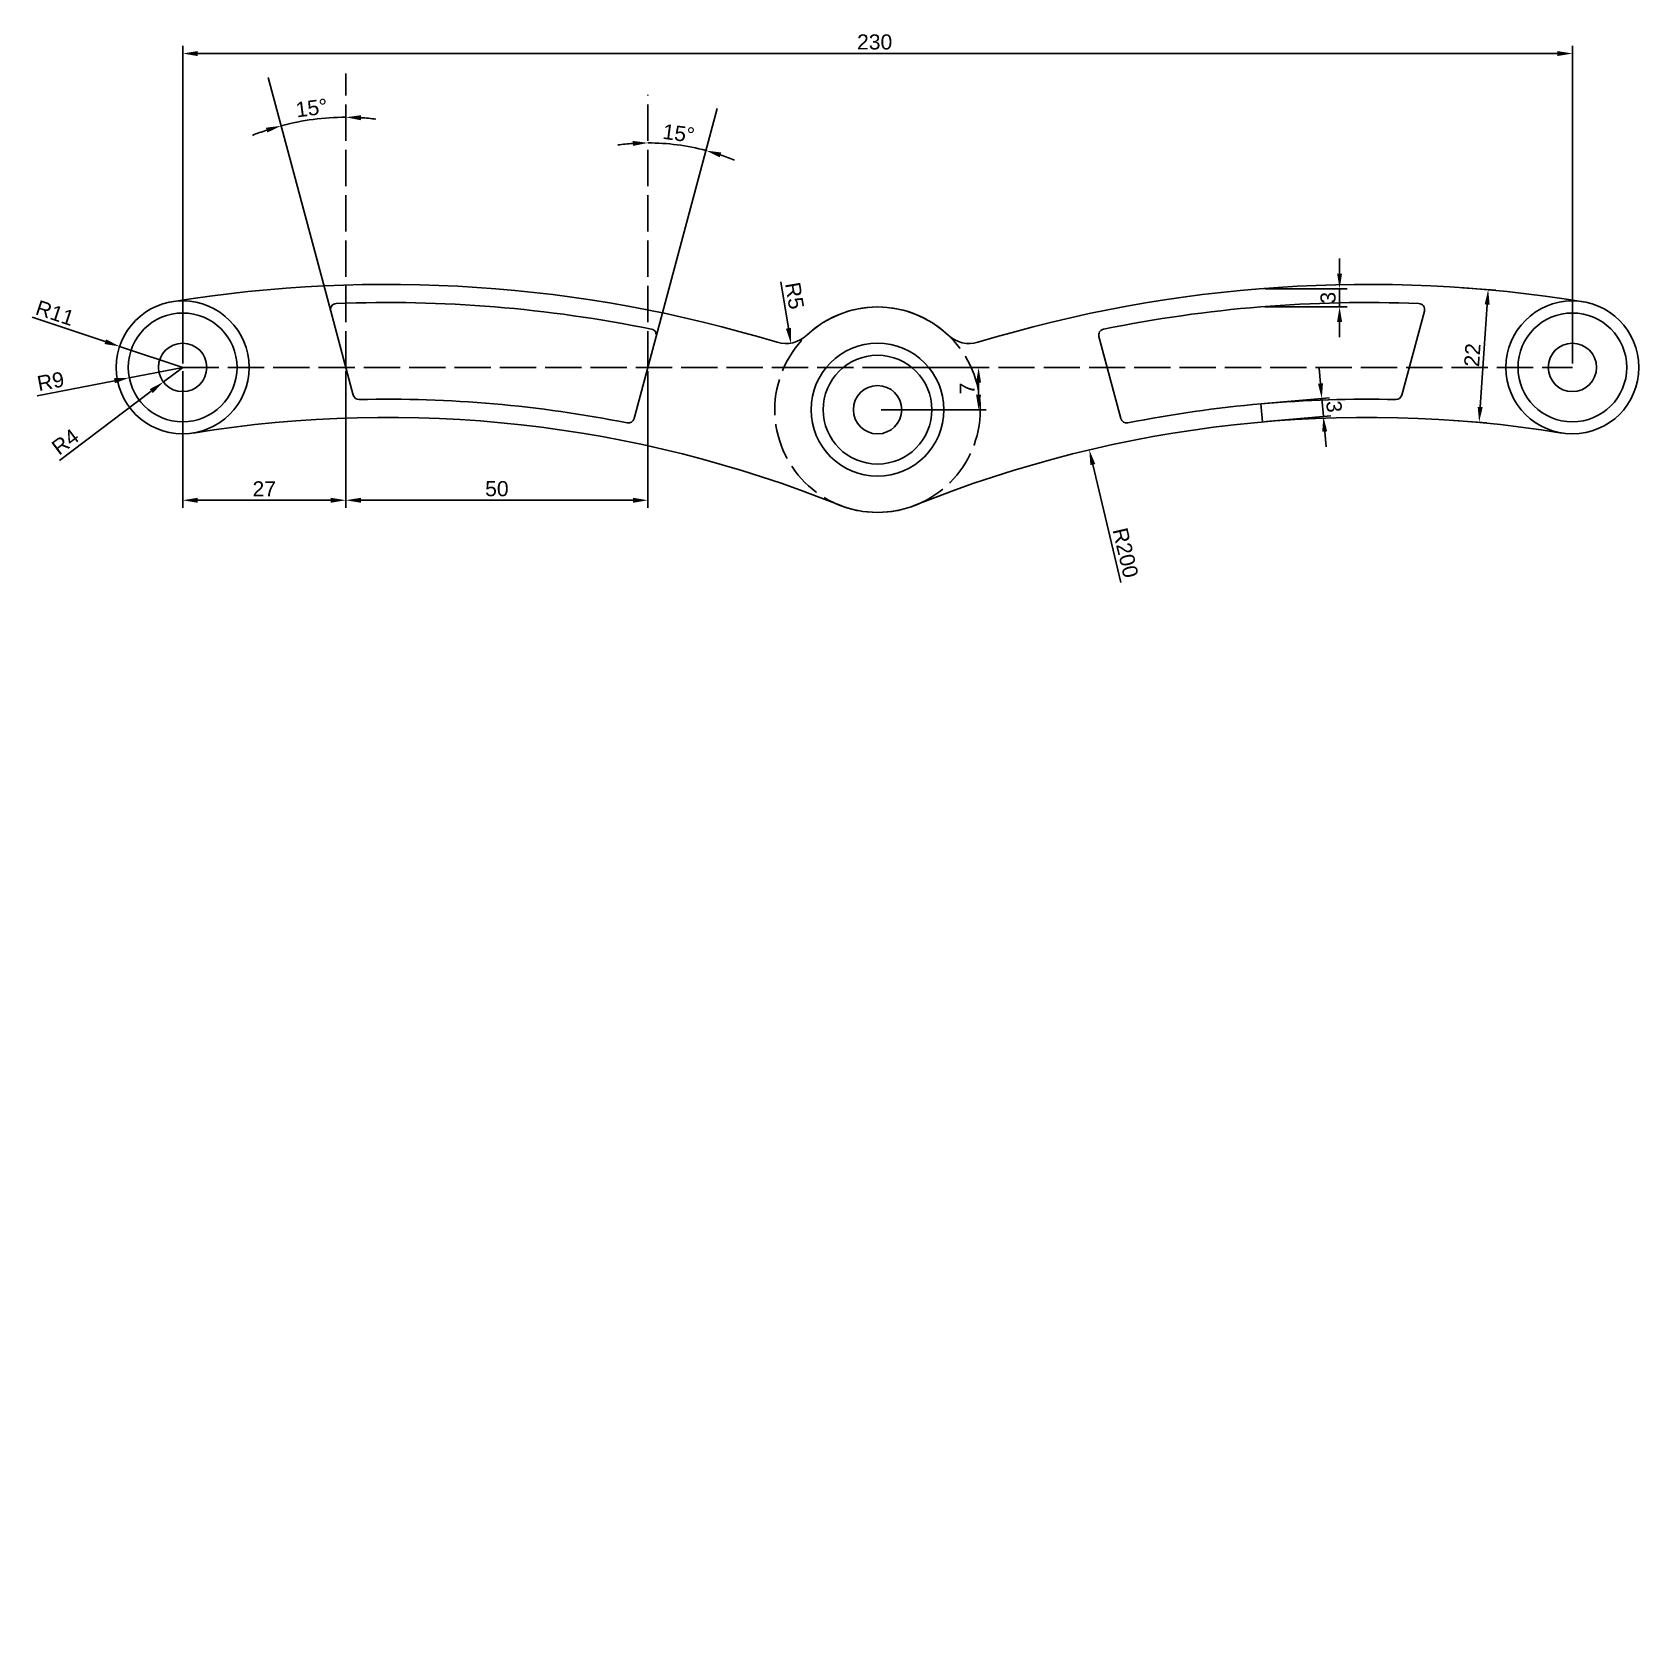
# Model space of a CAD drawing. Header units: millimetres. Extents: x 3259 to 3525, y 1352 to 1616.
import ezdxf

# ---------------------------------------------------------------- set-up
doc = ezdxf.new("R2010")
doc.units = ezdxf.units.MM
doc.header["$LTSCALE"] = 0.5
doc.header["$PDMODE"] = 34
doc.linetypes.add('ACAD_ISO02W100', pattern=[15, 12, -3])
doc.styles.get("Standard").update_dxf_attribs({"font": 'arial.ttf'})
doc.dimstyles.new('ISO-25', dxfattribs={"dimtxt": 2.5, "dimasz": 2.5, "dimexe": 1.25, "dimexo": 0.625, "dimtad": 1, "dimtxsty": 'Standard', "dimcen": 2.5, "dimadec": 0, "dimazin": 0, "dimtfac": 1, "dimtmove": 0, "dimatfit": 3, "dimfxl": 1, "dimarcsym": 0})

# ---------------------------------------------------------------- blocks, each defined once
blk = doc.blocks.new('*D2')
at = {"color": 0, "lineweight": -2, "transparency": 16777216}
for p, q in [((3284.31, 1560.84), (3284.31, 1613.41)), ((3286.81, 1612.16), (3511.81, 1612.16)), ((3514.31, 1560.84), (3514.31, 1613.41))]:
    blk.add_line(p, q, dxfattribs=at)
at = {"color": 0, "transparency": 16777216}
for points in [[(3286.81, 1612.57), (3286.81, 1611.74), (3284.31, 1612.16)], [(3511.81, 1612.57), (3511.81, 1611.74), (3514.31, 1612.16)]]:
    blk.add_solid(points, dxfattribs=at)
at = {"layer": 'Defpoints', "color": 0, "transparency": 16777216}
for p in [(3514.31, 1612.16), (3284.31, 1560.21), (3514.31, 1560.21)]:
    blk.add_point(p, dxfattribs=at)
at = {"color": 0, "transparency": 16777216, "insert": (3398.83, 1614.06), "char_height": 2.5, "attachment_point": 5}
blk.add_mtext('230', dxfattribs=at)
blk = doc.blocks.new('*D3')
at = {"color": 0, "lineweight": -2, "transparency": 16777216}
for start, end in [(90, 105), (83.0789, 86.5395), (108.4605, 111.9211)]:
    blk.add_arc((3311.31, 1560.21), 41.4, start, end, dxfattribs=at)
at = {"color": 0, "transparency": 16777216}
for points in [[(3313.79, 1601.12), (3313.82, 1601.95), (3311.31, 1601.61)], [(3298.08, 1599.88), (3298.32, 1599.08), (3300.59, 1600.2)]]:
    blk.add_solid(points, dxfattribs=at)
at = {"layer": 'Defpoints', "color": 0, "transparency": 16777216}
for p in [(3311.31, 1608.86), (3298.45, 1608.19), (3307.7, 1601.46), (3311.31, 1560.21), (3312.74, 1554.88)]:
    blk.add_point(p, dxfattribs=at)
at = {"color": 0, "transparency": 16777216, "insert": (3305.65, 1603.14), "char_height": 2.5, "attachment_point": 5, "rotation": 7.5}
blk.add_mtext('15°', dxfattribs=at)
blk = doc.blocks.new('*D4')
at = {"color": 0, "lineweight": -2, "transparency": 16777216}
for start, end in [(93.8558, 97.7116), (75, 90), (67.2884, 71.1442)]:
    blk.add_arc((3361.31, 1560.21), 37.16, start, end, dxfattribs=at)
at = {"color": 0, "transparency": 16777216}
for points in [[(3358.79, 1597.7), (3358.82, 1596.87), (3361.31, 1597.37)], [(3373.19, 1594.98), (3373.44, 1595.78), (3370.92, 1596.1)]]:
    blk.add_solid(points, dxfattribs=at)
at = {"layer": 'Defpoints', "color": 0, "transparency": 16777216}
for p in [(3361.31, 1605.31), (3372.79, 1603.08), (3367.76, 1596.81), (3361.31, 1560.21), (3361.31, 1560.21)]:
    blk.add_point(p, dxfattribs=at)
at = {"color": 0, "transparency": 16777216, "insert": (3366.4, 1598.94), "char_height": 2.5, "attachment_point": 5, "rotation": 352.5}
blk.add_mtext('15°', dxfattribs=at)
blk = doc.blocks.new('*D5')
at = {"color": 0, "lineweight": -2, "transparency": 16777216}
for p, q in [((3475.78, 1575.74), (3475.78, 1578.24)), ((3463.38, 1573.24), (3477.03, 1573.24)), ((3475.78, 1570.24), (3475.78, 1573.24)), ((3463.38, 1570.24), (3477.03, 1570.24)), ((3475.78, 1567.74), (3475.78, 1565.24))]:
    blk.add_line(p, q, dxfattribs=at)
at = {"color": 0, "transparency": 16777216}
for points in [[(3475.36, 1575.74), (3476.19, 1575.74), (3475.78, 1573.24)], [(3475.36, 1567.74), (3476.19, 1567.74), (3475.78, 1570.24)]]:
    blk.add_solid(points, dxfattribs=at)
at = {"layer": 'Defpoints', "color": 0, "transparency": 16777216}
for p in [(3462.76, 1573.24), (3475.78, 1573.24), (3462.76, 1570.24)]:
    blk.add_point(p, dxfattribs=at)
at = {"color": 0, "transparency": 16777216, "insert": (3473.88, 1571.74), "char_height": 2.5, "attachment_point": 5, "rotation": 90}
blk.add_mtext('3', dxfattribs=at)
blk = doc.blocks.new('*D7')
at = {"color": 0, "lineweight": -2, "transparency": 16777216}
for p, q in [((3472.61, 1557.55), (3472.4, 1560.04)), ((3463.35, 1554.23), (3474.08, 1555.17)), ((3473.09, 1552.07), (3472.83, 1555.06)), ((3463.61, 1551.24), (3474.34, 1552.18)), ((3473.31, 1549.58), (3473.53, 1547.09))]:
    blk.add_line(p, q, dxfattribs=at)
at = {"color": 0, "transparency": 16777216}
for points in [[(3473.03, 1557.59), (3472.2, 1557.52), (3472.83, 1555.06)], [(3473.73, 1549.62), (3472.9, 1549.55), (3473.09, 1552.07)]]:
    blk.add_solid(points, dxfattribs=at)
at = {"layer": 'Defpoints', "color": 0, "transparency": 16777216}
for p in [(3462.73, 1554.18), (3472.83, 1555.06), (3462.99, 1551.19)]:
    blk.add_point(p, dxfattribs=at)
at = {"color": 0, "transparency": 16777216, "insert": (3474.86, 1553.73), "char_height": 2.5, "attachment_point": 5, "rotation": 275.0032}
blk.add_mtext('3', dxfattribs=at)
blk = doc.blocks.new('*D8')
at = {"color": 0, "lineweight": -2, "transparency": 16777216}
for p, q in [((3496.11, 1573.4), (3501.61, 1573.02)), ((3500.2, 1570.61), (3499.04, 1553.65)), ((3494.62, 1551.45), (3500.12, 1551.07))]:
    blk.add_line(p, q, dxfattribs=at)
at = {"color": 0, "transparency": 16777216}
for points in [[(3499.78, 1570.64), (3500.61, 1570.59), (3500.37, 1573.11)], [(3498.63, 1553.68), (3499.46, 1553.63), (3498.87, 1551.16)]]:
    blk.add_solid(points, dxfattribs=at)
at = {"layer": 'Defpoints', "color": 0, "transparency": 16777216}
for p in [(3495.49, 1573.44), (3494, 1551.49), (3498.87, 1551.16)]:
    blk.add_point(p, dxfattribs=at)
at = {"color": 0, "transparency": 16777216, "insert": (3497.74, 1562.26), "char_height": 2.5, "attachment_point": 5, "rotation": 86.1114}
blk.add_mtext('22', dxfattribs=at)
blk = doc.blocks.new('*D9')
at = {"color": 0, "lineweight": -2, "transparency": 16777216}
for p, q in [((3399.93, 1560.21), (3417.28, 1560.21)), ((3416.03, 1555.71), (3416.03, 1557.71)), ((3399.93, 1553.21), (3417.28, 1553.21))]:
    blk.add_line(p, q, dxfattribs=at)
at = {"color": 0, "transparency": 16777216}
for points in [[(3415.61, 1557.71), (3416.44, 1557.71), (3416.03, 1560.21)], [(3415.61, 1555.71), (3416.44, 1555.71), (3416.03, 1553.21)]]:
    blk.add_solid(points, dxfattribs=at)
at = {"layer": 'Defpoints', "color": 0, "transparency": 16777216}
for p in [(3399.31, 1560.21), (3416.03, 1560.21), (3399.31, 1553.21)]:
    blk.add_point(p, dxfattribs=at)
at = {"color": 0, "transparency": 16777216, "insert": (3414.15, 1556.71), "char_height": 2.5, "attachment_point": 5, "rotation": 90}
blk.add_mtext('7', dxfattribs=at)
blk = doc.blocks.new('*D11')
at = {"color": 0, "lineweight": -2, "transparency": 16777216}
blk.add_line((3439.55, 1524.64), (3434.93, 1544.14), dxfattribs=at)
at = {"color": 0, "transparency": 16777216}
blk.add_solid([(3435.34, 1544.23), (3434.53, 1544.04), (3434.36, 1546.57)], dxfattribs=at)
at = {"layer": 'Defpoints', "color": 0, "transparency": 16777216}
for p in [(3434.36, 1546.57), (3480.43, 1351.95)]:
    blk.add_point(p, dxfattribs=at)
at = {"color": 0, "transparency": 16777216, "insert": (3440.34, 1529.54), "char_height": 2.5, "attachment_point": 5, "rotation": 283.3202}
blk.add_mtext('R200', dxfattribs=at)
blk = doc.blocks.new('*D12')
at = {"color": 0, "lineweight": -2, "transparency": 16777216}
for p, q in [((3284.31, 1559.59), (3284.31, 1536.98)), ((3311.31, 1559.59), (3311.31, 1536.98)), ((3286.81, 1538.23), (3308.81, 1538.23))]:
    blk.add_line(p, q, dxfattribs=at)
at = {"color": 0, "transparency": 16777216}
for points in [[(3286.81, 1538.64), (3286.81, 1537.81), (3284.31, 1538.23)], [(3308.81, 1538.64), (3308.81, 1537.81), (3311.31, 1538.23)]]:
    blk.add_solid(points, dxfattribs=at)
at = {"layer": 'Defpoints', "color": 0, "transparency": 16777216}
for p in [(3284.31, 1560.21), (3311.31, 1560.21), (3311.31, 1538.23)]:
    blk.add_point(p, dxfattribs=at)
at = {"color": 0, "transparency": 16777216, "insert": (3297.81, 1540.11), "char_height": 2.5, "attachment_point": 5}
blk.add_mtext('27', dxfattribs=at)
blk = doc.blocks.new('*D13')
at = {"color": 0, "lineweight": -2, "transparency": 16777216}
for p, q in [((3311.31, 1559.59), (3311.31, 1536.98)), ((3361.31, 1559.59), (3361.31, 1536.98)), ((3313.81, 1538.23), (3358.81, 1538.23))]:
    blk.add_line(p, q, dxfattribs=at)
at = {"color": 0, "transparency": 16777216}
for points in [[(3313.81, 1538.64), (3313.81, 1537.81), (3311.31, 1538.23)], [(3358.81, 1538.64), (3358.81, 1537.81), (3361.31, 1538.23)]]:
    blk.add_solid(points, dxfattribs=at)
at = {"layer": 'Defpoints', "color": 0, "transparency": 16777216}
for p in [(3311.31, 1560.21), (3361.31, 1560.21), (3361.31, 1538.23)]:
    blk.add_point(p, dxfattribs=at)
at = {"color": 0, "transparency": 16777216, "insert": (3336.31, 1540.13), "char_height": 2.5, "attachment_point": 5}
blk.add_mtext('50', dxfattribs=at)
blk = doc.blocks.new('*D14')
at = {"color": 0, "lineweight": -2, "transparency": 16777216}
blk.add_line((3383.28, 1574.38), (3384.55, 1566.69), dxfattribs=at)
at = {"color": 0, "transparency": 16777216}
blk.add_solid([(3384.96, 1566.76), (3384.14, 1566.62), (3384.96, 1564.22)], dxfattribs=at)
at = {"layer": 'Defpoints', "color": 0, "transparency": 16777216}
for p in [(3384.14, 1569.15), (3384.96, 1564.22)]:
    blk.add_point(p, dxfattribs=at)
at = {"color": 0, "transparency": 16777216, "insert": (3385.58, 1572.08), "char_height": 2.5, "attachment_point": 5, "rotation": 279.4176}
blk.add_mtext('R5', dxfattribs=at)
blk = doc.blocks.new('*D15')
at = {"color": 0, "lineweight": -2, "transparency": 16777216}
for p, q in [((3284.31, 1560.21), (3281.11, 1557.81)), ((3263.91, 1544.83), (3279.12, 1556.3))]:
    blk.add_line(p, q, dxfattribs=at)
at = {"color": 0, "transparency": 16777216}
blk.add_solid([(3278.87, 1556.63), (3279.37, 1555.97), (3281.11, 1557.81)], dxfattribs=at)
at = {"layer": 'Defpoints', "color": 0, "transparency": 16777216}
for p in [(3284.31, 1560.21), (3281.11, 1557.81)]:
    blk.add_point(p, dxfattribs=at)
at = {"color": 0, "transparency": 16777216, "insert": (3264.88, 1547.91), "char_height": 2.5, "attachment_point": 5, "rotation": 37.023}
blk.add_mtext('R4', dxfattribs=at)
blk = doc.blocks.new('*D16')
at = {"color": 0, "lineweight": -2, "transparency": 16777216}
for p, q in [((3284.31, 1560.21), (3275.47, 1558.5)), ((3260.23, 1555.53), (3273.02, 1558.02))]:
    blk.add_line(p, q, dxfattribs=at)
at = {"color": 0, "transparency": 16777216}
blk.add_solid([(3272.94, 1558.43), (3273.1, 1557.61), (3275.47, 1558.5)], dxfattribs=at)
at = {"layer": 'Defpoints', "color": 0, "transparency": 16777216}
for p in [(3275.47, 1558.5), (3284.31, 1560.21)]:
    blk.add_point(p, dxfattribs=at)
at = {"color": 0, "transparency": 16777216, "insert": (3262.46, 1557.9), "char_height": 2.5, "attachment_point": 5, "rotation": 11.0047}
blk.add_mtext('R9', dxfattribs=at)
blk = doc.blocks.new('*D17')
at = {"color": 0, "lineweight": -2, "transparency": 16777216}
for p, q in [((3259.4, 1568.51), (3271.5, 1564.48)), ((3284.31, 1560.21), (3273.87, 1563.69))]:
    blk.add_line(p, q, dxfattribs=at)
at = {"color": 0, "transparency": 16777216}
blk.add_solid([(3271.63, 1564.87), (3271.37, 1564.08), (3273.87, 1563.69)], dxfattribs=at)
at = {"layer": 'Defpoints', "color": 0, "transparency": 16777216}
for p in [(3273.87, 1563.69), (3284.31, 1560.21)]:
    blk.add_point(p, dxfattribs=at)
at = {"color": 0, "transparency": 16777216, "insert": (3263.19, 1569.23), "char_height": 2.5, "attachment_point": 5, "rotation": 341.5857}
blk.add_mtext('R11', dxfattribs=at)

msp = doc.modelspace()

# ---------------------------------------------------------------- linework, layer by layer
at = {"linetype": 'ACAD_ISO02W100'}
for p, q in [((3311.305, 1560.215), (3311.305, 1608.859)), ((3361.305, 1560.215), (3361.305, 1605.306)), ((3284.305, 1560.215), (3514.305, 1560.215))]:
    msp.add_line(p, q, dxfattribs=at)
for p, q in [((3308.809, 1569.53), (3298.45, 1608.193)), ((3362.669, 1565.303), (3372.791, 1603.081)), ((3312.532, 1555.639), (3308.809, 1569.53)), ((3486.079, 1555.639), (3489.802, 1569.53)), ((3359.038, 1551.753), (3362.669, 1565.303)), ((3361.305, 1560.215), (3362.669, 1565.303)), ((3439.573, 1551.753), (3435.942, 1565.303))]:
    msp.add_line(p, q)
at = {"color": 3}
msp.add_line((3462.731, 1554.178), (3462.992, 1551.189), dxfattribs=at)
for centre, radius in [((3284.305, 1560.215), 11), ((3284.305, 1560.215), 9), ((3514.305, 1560.215), 11), ((3514.305, 1560.215), 9), ((3284.305, 1560.215), 4), ((3399.305, 1553.215), 11), ((3514.305, 1560.215), 4), ((3399.305, 1553.215), 9), ((3399.305, 1553.215), 4)]:
    msp.add_circle(centre, radius)
at = {"linetype": 'ACAD_ISO02W100'}
msp.add_circle((3399.305, 1553.215), 17, dxfattribs=at)
for centre, radius, start, end in [((3318.176, 1351.951), 222, 73.10613, 99.23741), ((3480.435, 1351.951), 222, 80.76259, 106.89387), ((3309.775, 1569.789), 1, 92.20856, 195), ((3318.176, 1351.951), 219, 78.48276, 92.20856), ((3399.305, 1553.215), 17, 46.43127, 133.56873), ((3480.435, 1351.951), 219, 87.79144, 101.51724), ((3488.836, 1569.789), 1, 345, 87.79144), ((3361.703, 1565.562), 1, 345, 78.48276), ((3436.908, 1565.562), 1, 101.51724, 195), ((3384.143, 1569.155), 5, 253.10613, 313.56873), ((3414.468, 1569.155), 5, 226.43127, 286.89387), ((3313.498, 1555.897), 1, 195, 271.31421), ((3485.113, 1555.897), 1, 268.68579, 345), ((3318.176, 1351.951), 203, 78.7221, 91.31421), ((3480.435, 1351.951), 203, 88.68579, 101.2779), ((3318.176, 1351.951), 200, 68.04571, 99.23741), ((3358.072, 1552.012), 1, 258.7221, 345), ((3480.435, 1351.951), 200, 80.76259, 111.95429), ((3440.539, 1552.012), 1, 195, 281.2779), ((3399.305, 1553.215), 17, 248.04571, 291.95429)]:
    msp.add_arc(centre, radius, start, end)

# ---------------------------------------------------------------- dimensions: what is measured, and where the dimension line sits
at = {"color": 3}
dim = msp.add_linear_dim(base=(3514.305, 1612.157), p1=(3284.305, 1560.215), p2=(3514.305, 1560.215), dimstyle='ISO-25', dxfattribs=at)
dim.commit()
dim.dimension.update_dxf_attribs({"geometry": '*D2', "text_midpoint": (3398.833, 1612.157), "dimtype": 160})
for base, line1, line2, picture, middle in [((3307.697, 1601.456), ((3311.305, 1560.215), (3311.305, 1608.859)), ((3312.735, 1554.878), (3298.45, 1608.193)), '*D3', (3305.654, 1603.144)), ((3367.758, 1596.806), ((3361.305, 1560.215), (3372.791, 1603.081)), ((3361.305, 1560.215), (3361.305, 1605.306)), '*D4', (3366.404, 1598.938))]:
    dim = msp.add_angular_dim_2l(base=base, line1=line1, line2=line2, dimstyle='ISO-25', dxfattribs=at)
    dim.commit()
    dim.dimension.update_dxf_attribs({"geometry": picture, "text_midpoint": middle})
for base, p1, p2, picture, middle in [((3475.778, 1573.24), (3462.758, 1570.237), (3462.758, 1573.24), '*D5', (3473.876, 1571.738)), ((3416.026, 1560.215), (3399.305, 1553.215), (3399.305, 1560.215), '*D9', (3414.151, 1556.715))]:
    dim = msp.add_linear_dim(base=base, p1=p1, p2=p2, angle=90, dimstyle='ISO-25', dxfattribs=at)
    dim.commit()
    dim.dimension.update_dxf_attribs({"geometry": picture, "text_midpoint": middle})
for center, mpoint, picture, middle in [((3384.143, 1569.155), (3384.961, 1564.222), '*D14', (3383.709, 1571.769)), ((3284.305, 1560.215), (3273.869, 1563.69), '*D17', (3262.593, 1567.443)), ((3284.305, 1560.215), (3275.471, 1558.497), '*D16', (3262.826, 1556.038)), ((3284.305, 1560.215), (3281.112, 1557.806), '*D15', (3266.01, 1546.417)), ((3480.435, 1351.951), (3434.356, 1546.571), '*D11', (3438.492, 1529.1))]:
    dim = msp.add_radius_dim(center=center, mpoint=mpoint, dimstyle='ISO-25', dxfattribs=at)
    dim.commit()
    dim.dimension.update_dxf_attribs({"geometry": picture, "text_midpoint": middle, "dimtype": 164})
dim = msp.add_aligned_dim(p1=(3495.49, 1573.44), p2=(3493.998, 1551.491), distance=4.887, dimstyle='ISO-25', dxfattribs=at)
dim.commit()
dim.dimension.update_dxf_attribs({"geometry": '*D8', "text_midpoint": (3497.744, 1562.261)})
for base, p1, p2, picture, middle in [((3311.305, 1538.227), (3284.305, 1560.215), (3311.305, 1560.215), '*D12', (3297.805, 1540.107)), ((3361.305, 1538.227), (3311.305, 1560.215), (3361.305, 1560.215), '*D13', (3336.305, 1540.128))]:
    dim = msp.add_linear_dim(base=base, p1=p1, p2=p2, dimstyle='ISO-25', dxfattribs=at)
    dim.commit()
    dim.dimension.update_dxf_attribs({"geometry": picture, "text_midpoint": middle})
dim = msp.add_linear_dim(base=(3472.832, 1555.062), p1=(3462.992, 1551.189), p2=(3462.731, 1554.178), angle=95.00324, dimstyle='ISO-25', dxfattribs=at)
dim.commit()
dim.dimension.update_dxf_attribs({"geometry": '*D7', "text_midpoint": (3472.963, 1553.568), "dimtype": 161})

doc.saveas('drawing.dxf')
